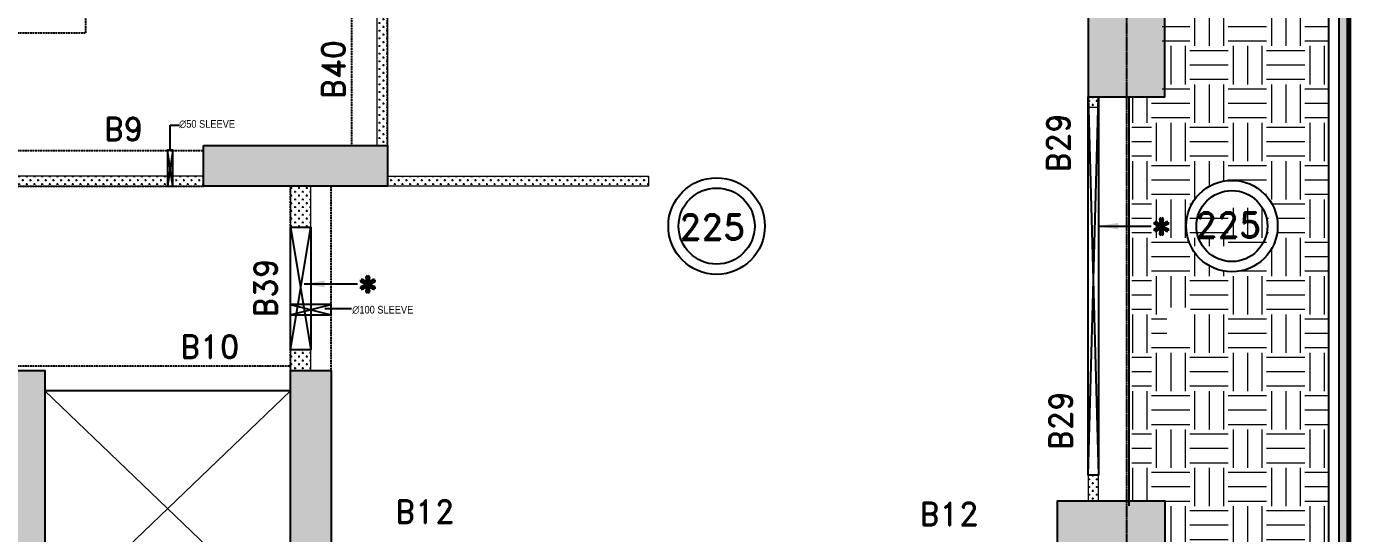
# Model space of a CAD drawing. Header units: millimetres. Extents: x 2061841 to 105821645, y -77612 to 48520811.
# Drawn here: x 2452375 to 2465331, y 23405 to 28363 of the extents above; entities that cross this region are included whole.
import ezdxf

# ---------------------------------------------------------------- set-up
doc = ezdxf.new("R2010")
doc.units = ezdxf.units.MM
doc.header["$LTSCALE"] = 10
doc.header["$MEASUREMENT"] = 0
doc.linetypes.add('$0$HIDDEN', pattern=[0.375, 0.25, -0.125])
doc.linetypes.add('CENTER', pattern=[2, 1.25, -0.25, 0.25, -0.25])
for name, color, linetype in [('A-Comments', 30, 'Continuous'), ('A-Grid-Tower', 8, 'CENTER'), ('A-HATCH', 8, 'Continuous'), ('BEAM NO', 2, 'Continuous'), ('S-OPENING', 6, 'Continuous'), ('SLEEVE 150 NEW', 51, 'Continuous'), ('VIN_BEAM', 4, 'Continuous'), ('VIN_COLUMN', 1, 'Continuous'), ('VIN_SLAB THK', 2, 'Continuous')]:
    doc.layers.add(name, color=color, linetype=linetype)
for name, color, linetype, lineweight in [('s-opening text', 4, 'Continuous', 9), ('vin nonstrwall', 3, 'Continuous', 9), ('VIN SUNK HATCH', 8, 'Continuous', 0), ('VIN_COLUMN HATCH', 33, 'Continuous', 20), ('VIN_CUT OUT', 6, 'Continuous', 9)]:
    doc.layers.add(name, color=color, linetype=linetype, lineweight=lineweight)
doc.styles.add('200', font='romand.shx', dxfattribs={"width": 0.8, "height": 225})
doc.styles.add('KCP', font='', dxfattribs={"width": 0.9, "height": 200})
doc.styles.add('MAH', font='romand.shx', dxfattribs={"height": 210})
doc.styles.add('RT', font='romant.shx', dxfattribs={"height": 250})
doc.styles.add('ST', font='romand.shx', dxfattribs={"height": 4})
doc.styles.add('WD-50', font='ARIALN.TTF', dxfattribs={"height": 150})
doc.styles.get('KCP').set_extended_font_data('Bahnschrift')
doc.dimstyles.new('GR1', dxfattribs={"dimtxt": 225, "dimasz": 125, "dimexe": 125, "dimexo": 100, "dimgap": 50, "dimtad": 1, "dimdec": 0, "dimzin": 3, "dimdsep": 46, "dimtxsty": '200', "dimblk1": 'OBLIQUE', "dimblk2": 'OBLIQUE', "dimsah": 1, "dimcen": 0.0625, "dimdle": 125, "dimclrd": 3, "dimclre": 3, "dimclrt": 2, "dimadec": 0, "dimazin": 0, "dimtfac": 1, "dimtdec": 0, "dimtix": 1, "dimtmove": 0, "dimatfit": 3, "dimfxl": 1, "dimtolj": 1, "dimtzin": 0, "dimarcsym": 0})
doc.dimstyles.new('wd-50', dxfattribs={"dimtxt": 90, "dimasz": 50, "dimexe": 35, "dimexo": 50, "dimgap": 25, "dimtad": 1, "dimrnd": 5, "dimzin": 12, "dimdsep": 46, "dimtxsty": 'WD-50', "dimblk": 'ARCHTICK', "dimblk2": 'ARCHTICK', "dimcen": 50, "dimdle": 35, "dimclrd": 5, "dimclre": 5, "dimclrt": 4, "dimadec": 0, "dimazin": 0, "dimtfac": 1, "dimtmove": 1, "dimatfit": 2, "dimfxl": 1, "dimtolj": 1, "dimtzin": 12, "dimlwd": -1, "dimlwe": -1, "dimarcsym": 0})
pattern_1 = [(0, (-24131.92, 22922.31), (37.5, 37.5), [18.75, -56.25]), (90, (-24122.545, 22912.936), (-37.5, 37.5), [18.75, -56.25])]

# ---------------------------------------------------------------- blocks, each defined once
blk = doc.blocks.new('_Oblique')
at = {"color": 0, "linetype": 'ByBlock', "lineweight": -2}
blk.add_line((-0.5, -0.5), (0.5, 0.5), dxfattribs=at)
blk = doc.blocks.new('_ArchTick')
at = {"color": 0, "linetype": 'ByBlock', "const_width": 0.15}
blk.add_lwpolyline([(-0.5, -0.5), (0.5, 0.5)], dxfattribs=at)

msp = doc.modelspace()

# ---------------------------------------------------------------- hatches: boundary and pattern name
at = {"layer": 'A-Comments'}
h = msp.add_hatch(dxfattribs=at)
h.set_pattern_fill('HONEY', color=81, scale=200)
h.set_pattern_definition([(0, (-2791199.454, -285881.068), (37.5, 21.650635095), [25, -50]), (120, (-2791199.454, -285881.068), (-37.5, 21.650635095), [25, -50]), (60, (-2791199.454, -285881.068), (8e-15, 43.30127019), [-50, 25])])
edge = h.paths.add_edge_path()
edge.add_line((2452650.5, 38975.2), (2452750.5, 38975.2))
edge.add_line((2452750.5, 38975.2), (2452750.5, 40275.2))
edge.add_arc((2453150.5, 40275.2), 400, 89.99999, 179.99991, ccw=False)
edge.add_line((2453150.5, 40675.2), (2464305.5, 40675.2))
edge.add_arc((2464305.5, 39775.2), 900, 0, 90, ccw=False)
edge.add_line((2465205.5, 39775.2), (2465205.5, 22925.2))
edge.add_line((2465205.5, 22925.2), (2465305.5, 22925.2))
edge.add_line((2465305.5, 22925.2), (2465305.5, 39775.2))
edge.add_arc((2464305.5, 39775.2), 1000, 0, 90)
edge.add_line((2464305.5, 40775.2), (2453150.5, 40775.2))
edge.add_arc((2453150.5, 40275.2), 500, 90, 179.99992)
edge.add_line((2452650.5, 40275.2), (2452650.5, 38975.2))
h = msp.add_hatch(dxfattribs=at)
h.set_pattern_fill('HONEY', color=81, scale=200)
h.set_pattern_definition([(0, (-2791199.454, -285881.068), (37.5, 21.650635095), [25, -50]), (120, (-2791199.454, -285881.068), (-37.5, 21.650635095), [25, -50]), (60, (-2791199.454, -285881.068), (8e-15, 43.30127019), [-50, 25])])
edge = h.paths.add_edge_path()
edge.add_line((2452650.5, 38975.2), (2452750.5, 38975.2))
edge.add_line((2452750.5, 38975.2), (2452750.5, 40275.2))
edge.add_arc((2453150.5, 40275.2), 400, 89.99999, 179.99991, ccw=False)
edge.add_line((2453150.5, 40675.2), (2464305.5, 40675.2))
edge.add_arc((2464305.5, 39775.2), 900, 0, 90, ccw=False)
edge.add_line((2465205.5, 39775.2), (2465205.5, 22925.2))
edge.add_line((2465205.5, 22925.2), (2465305.5, 22925.2))
edge.add_line((2465305.5, 22925.2), (2465305.5, 39775.2))
edge.add_arc((2464305.5, 39775.2), 1000, 0, 90)
edge.add_line((2464305.5, 40775.2), (2453150.5, 40775.2))
edge.add_arc((2453150.5, 40275.2), 500, 90, 179.99992)
edge.add_line((2452650.5, 40275.2), (2452650.5, 38975.2))
at = {"layer": 'vin nonstrwall'}
h = msp.add_hatch(dxfattribs=at)
h.set_pattern_fill('CROSS', color=256, scale=150)
h.set_pattern_definition(pattern_1)
h.paths.add_polyline_path([(2455905.5, 27200.3), (2455805.5, 27200.3), (2455805.5, 28760.3), (2455905.5, 28760.3)])
h = msp.add_hatch(dxfattribs=at)
h.set_pattern_fill('CROSS', color=256, scale=150)
h.set_pattern_definition([(0, (-24131.92, 26772.276), (37.5, 37.5), [18.75, -56.25]), (90, (-24122.545, 26762.9), (-37.5, 37.5), [18.75, -56.25])])
h.paths.add_polyline_path([(2462755.5, 27575.2), (2462855.5, 27575.2), (2462855.4, 27675.3), (2462755.4, 27675.3)])
h = msp.add_hatch(dxfattribs=at)
h.set_pattern_fill('CROSS', color=256, scale=150)
h.set_pattern_definition(pattern_1)
h.paths.add_polyline_path([(2454105.5, 26900.3), (2451530, 26900.3), (2451530, 26800.3), (2454105.5, 26800.3)])
h = msp.add_hatch(dxfattribs=at)
h.set_pattern_fill('CROSS', color=256, scale=150)
h.set_pattern_definition(pattern_1)
h.paths.add_polyline_path([(2458455.5, 26900.3), (2458455.5, 26800.3), (2455905.5, 26800.3), (2455905.5, 26900.3), (2458355.5, 26900.3)])
h = msp.add_hatch(dxfattribs=at)
h.set_pattern_fill('CROSS', color=256, scale=150)
h.set_pattern_definition(pattern_1)
h.paths.add_polyline_path([(2454955.5, 26400.3), (2455155.5, 26400.3), (2455155.5, 26800.3), (2454955.5, 26800.3)])
h = msp.add_hatch(dxfattribs=at)
h.set_pattern_fill('CROSS', color=256, scale=150)
h.set_pattern_definition(pattern_1)
h.paths.add_polyline_path([(2454955.5, 25000.3), (2455155.5, 25000.3), (2455155.5, 25200.3), (2454955.5, 25200.3)])
h = msp.add_hatch(dxfattribs=at)
h.set_pattern_fill('CROSS', color=256, scale=150)
h.set_pattern_definition(pattern_1)
h.paths.add_polyline_path([(2462755.5, 23725.3), (2462855.5, 23725.3), (2462855.4, 23975.3), (2462755.4, 23975.3)])
at = {"layer": 'VIN SUNK HATCH'}
h = msp.add_hatch(dxfattribs=at)
h.set_pattern_fill('EARTH', color=8, scale=1500, angle=180)
edge = h.paths.add_edge_path()
edge.add_line((2463564.5, 19875.3), (2463505.5, 19950.3))
edge.add_line((2463505.5, 19950.3), (2463480.5, 20175.3))
edge.add_line((2463480.5, 20175.3), (2463480.5, 20781.4))
edge.add_line((2463480.5, 20781.4), (2463480.5, 20950.3))
edge.add_line((2463480.5, 20950.3), (2463480.8, 20950.3))
edge.add_line((2463480.8, 20950.3), (2463480.6, 20952.8))
edge.add_line((2463480.6, 20952.8), (2463480.6, 21997))
edge.add_line((2463480.6, 21997), (2463505.5, 22600.3))
edge.add_line((2463505.5, 22600.3), (2463505.5, 22925.3))
edge.add_line((2463505.5, 23003.5), (2463505.5, 23602.8))
edge.add_line((2463505.5, 23602.8), (2463505.5, 23725.3))
edge.add_line((2463505.5, 23725.3), (2463480.5, 23725.3))
edge.add_line((2463480.5, 23725.3), (2463380.5, 23725.3))
edge.add_line((2463380.5, 23725.3), (2463183.4, 23725.3))
edge.add_line((2463183.4, 23725.3), (2463183.4, 27669.3))
edge.add_line((2463183.4, 27669.3), (2463480.5, 27669.3))
edge.add_line((2463480.5, 27669.3), (2463480.5, 27675.3))
edge.add_line((2463480.5, 27675.3), (2463480.5, 29495.8))
edge.add_line((2463480.5, 29495.8), (2463480.5, 29825.3))
edge.add_line((2463480.5, 29825.3), (2463480.5, 30300.3))
edge.add_line((2463480.5, 30300.3), (2463480.5, 30300.8))
edge.add_line((2463480.5, 30300.9), (2463480.5, 30500.3))
edge.add_line((2463480.6, 30500.3), (2463480.6, 30800.3))
edge.add_line((2463480.6, 30800.3), (2463480.6, 31397.3))
edge.add_line((2463480.6, 31397.3), (2463480.6, 32603.3))
edge.add_line((2463480.6, 32603.3), (2463480.6, 32900.3))
edge.add_line((2463480.6, 32900.3), (2463480.6, 33200.3))
edge.add_line((2463480.6, 33200.3), (2463480.6, 33650.3))
edge.add_line((2463480.6, 33650.3), (2463505.5, 33650.3))
edge.add_line((2463505.5, 33650.3), (2463505.5, 33375.3))
edge.add_line((2463505.5, 33375.3), (2463505.5, 33350.3))
edge.add_line((2463505.5, 33350.3), (2464205.5, 33350.3))
edge.add_line((2464205.5, 33350.3), (2464205.5, 33650.3))
edge.add_line((2464205.5, 33650.3), (2465105.5, 33650.3))
edge.add_line((2465105.5, 33650.3), (2465105.5, 19575.3))
edge.add_line((2465105.5, 19575.3), (2463880.5, 19575.3))
edge.add_line((2463880.5, 19575.3), (2463805.5, 19575.3))
edge.add_line((2463805.5, 19575.3), (2463805.5, 19872.6))
edge.add_line((2463805.5, 19872.6), (2463597.9, 19875.3))
edge = h.paths.add_edge_path(flags=16)
edge.add_line((2463805.5, 19872.6), (2463805.5, 19575.3))
edge.add_line((2463805.5, 19575.3), (2463805.5, 19875.3))
edge.add_line((2463805.5, 19875.3), (2463805.5, 19872.6))
edge = h.paths.add_edge_path()
edge.add_line((2463505.5, 19926.7), (2463805.5, 19924))
edge.add_line((2463805.5, 19924), (2463805.5, 19875.3))
edge.add_line((2463805.5, 19875.3), (2463505.5, 19875.3))
edge = h.paths.add_edge_path(flags=16)
edge.add_arc((2464161.3, 26411.3), 447.1, 180, 360)
edge.add_arc((2464161.3, 26411.3), 447.1, 0, 180)
h.paths.add_polyline_path([(2464503.5, 21838), (2464275, 21838), (2464275, 22095.2), (2464503.5, 22095.2)], flags=16)
h.paths.add_polyline_path([(2463755, 25358), (2463526.5, 25358), (2463526.5, 25615.1), (2463755, 25615.1)], flags=16)
h.paths.add_polyline_path([(2464404.4, 31859.6), (2464175.9, 31859.6), (2464175.9, 32116.7), (2464404.4, 32116.7)], flags=16)
h.paths.add_polyline_path([(2464518.9, 26214.8), (2463751, 26214.8), (2463751, 26589.8), (2464518.9, 26589.8)], flags=16)
edge = h.paths.add_edge_path(flags=0)
edge.add_arc((2464161.3, 26411.3), 347.1, 180, 360)
edge.add_arc((2464161.3, 26411.3), 347.1, 0, 180)
at = {"layer": 'VIN_COLUMN HATCH'}
h = msp.add_hatch(color=256, dxfattribs=at)
h.dxf.hatch_style = 1
h.paths.add_polyline_path([(2462755.5, 27675.3), (2463505.5, 27675.3), (2463505.5, 29825.3), (2462755.5, 29825.3), (2462755.5, 27675.3)])
h = msp.add_hatch(color=256, dxfattribs=at)
h.dxf.hatch_style = 1
h.paths.add_polyline_path([(2454105.5, 27200.3), (2455905.5, 27200.3), (2455905.5, 26800.3), (2454105.5, 26800.3)])
h = msp.add_hatch(color=256, dxfattribs=at)
h.dxf.hatch_style = 1
h.paths.add_polyline_path([(2455355.5, 25000.3), (2455355.5, 22100.3), (2452155.5, 22100.3), (2452155.5, 25000.3), (2452555.5, 25000.3), (2452555.5, 22500.3), (2454955.5, 22500.3), (2454955.5, 25000.3)])
h = msp.add_hatch(color=256, dxfattribs=at)
h.dxf.hatch_style = 1
h.paths.add_polyline_path([(2463505.5, 22925.3), (2462455.5, 22925.3), (2462455.5, 23725.3), (2463505.5, 23725.3)])

# ---------------------------------------------------------------- linework, layer by layer
at = {"layer": 'A-Comments', "color": 81, "elevation": -643584.3}
msp.add_lwpolyline([(2452650.5, 38975.3), (2452750.5, 38975.3), (2452750.5, 40275.3, -0.4142131), (2453150.5, 40675.3), (2464305.5, 40675.3, -0.4142136), (2465205.5, 39775.3), (2465205.5, 22925.3), (2465305.5, 22925.3), (2465305.5, 39775.3, 0.4142136), (2464305.5, 40775.3), (2453150.5, 40775.3, 0.4142131), (2452650.5, 40275.3)], format="xyb", close=True, dxfattribs=at)
msp.add_lwpolyline([(2452650.5, 38975.3), (2452750.5, 38975.3), (2452750.5, 40275.3, -0.4142131), (2453150.5, 40675.3), (2464305.5, 40675.3, -0.4142136), (2465205.5, 39775.3), (2465205.5, 22925.3), (2465305.5, 22925.3), (2465305.5, 39775.3, 0.4142136), (2464305.5, 40775.3), (2453150.5, 40775.3, 0.4142131), (2452650.5, 40275.3)], format="xyb", close=True, dxfattribs=at)
msp.add_lwpolyline([(2452650.5, 38975.3), (2452750.5, 38975.3), (2452750.5, 40275.3, -0.4142131), (2453150.5, 40675.3), (2464305.5, 40675.3, -0.4142136), (2465205.5, 39775.3), (2465205.5, 22925.3), (2465305.5, 22925.3), (2465305.5, 39775.3, 0.4142136), (2464305.5, 40775.3), (2453150.5, 40775.3, 0.4142131), (2452650.5, 40275.3)], format="xyb", close=True, dxfattribs=at)
msp.add_lwpolyline([(2452650.5, 38975.3), (2452750.5, 38975.3), (2452750.5, 40275.3, -0.4142131), (2453150.5, 40675.3), (2464305.5, 40675.3, -0.4142136), (2465205.5, 39775.3), (2465205.5, 22925.3), (2465305.5, 22925.3), (2465305.5, 39775.3, 0.4142136), (2464305.5, 40775.3), (2453150.5, 40775.3, 0.4142131), (2452650.5, 40275.3)], format="xyb", close=True, dxfattribs=at)
at = {"layer": 'A-Grid-Tower'}
msp.add_line((2463130.5, 42217.8, -643584.3), (2463130.5, 675.2, -643584.3), dxfattribs=at)
at = {"layer": 'A-HATCH', "color": 7, "const_width": 50, "elevation": -643584.3}
msp.add_lwpolyline([(2436455.5, 39775.3), (2436455.5, 1675.3, 0.4142178), (2437455.5, 675.3), (2446005.5, 675.3, 0.4142131), (2446505.5, 1175.3), (2446505.5, 7175.3), (2447980.5, 7175.3), (2447980.5, 8525.3), (2449180.5, 8525.3), (2449180.5, 4825.3), (2452580.5, 4825.3), (2452580.5, 8525.3), (2453780.5, 8525.3), (2453780.5, 7175.3), (2455255.5, 7175.3), (2455255.5, 1175.3, 0.4142131), (2455755.5, 675.3), (2464305.5, 675.3, 0.4142136), (2465305.5, 1675.3), (2465305.5, 39775.3, 0.4142136)], format="xyb", dxfattribs=at)
at = {"layer": 'S-OPENING'}
for p, q in [((2462755.5, 23975.3, -643584.3), (2462855.5, 27675.3, -643584.3)), ((2462755.5, 27675.3, -643584.3), (2462855.5, 23975.3, -643584.3)), ((2454955.5, 25200.3, -643584.3), (2455155.5, 26400.3, -643584.3)), ((2454955.5, 26400.3, -643584.3), (2455155.5, 25200.3, -643584.3))]:
    msp.add_line(p, q, dxfattribs=at)
at = {"layer": 'S-OPENING', "elevation": -643584.3}
for points in [[(2462755.5, 27675.3), (2462855.5, 27675.3), (2462855.5, 23975.3), (2462755.5, 23975.3)], [(2454955.5, 26400.3), (2455155.5, 26400.3), (2455155.5, 25200.3), (2454955.5, 25200.3)]]:
    msp.add_lwpolyline(points, close=True, dxfattribs=at)
at = {"layer": 'SLEEVE 150 NEW'}
for p, q in [((2453804.7, 26801.2, -643584.3), (2453754.7, 27153, -643584.3)), ((2453804.7, 27153, -643584.3), (2453754.7, 26801.2, -643584.3)), ((2454954.6, 25543.1, -643584.3), (2455354.6, 25643.1, -643584.3)), ((2454954.6, 25643.1, -643584.3), (2455354.6, 25543.1, -643584.3))]:
    msp.add_line(p, q, dxfattribs=at)
at = {"layer": 'SLEEVE 150 NEW', "elevation": -643584.3}
for points in [[(2453754.7, 26801.2), (2453804.7, 26801.2), (2453804.7, 27153), (2453754.7, 27153)], [(2454954.6, 25643.1), (2454954.6, 25543.1), (2455354.6, 25543.1), (2455354.6, 25643.1)]]:
    msp.add_lwpolyline(points, close=True, dxfattribs=at)
at = {"layer": 'vin nonstrwall', "elevation": -643584.3}
for points in [[(2455905.5, 27200.3), (2455805.5, 27200.3), (2455805.5, 28760.3), (2455905.5, 28760.3)], [(2462755.5, 27575.2), (2462855.5, 27575.2), (2462855.5, 27675.3), (2462755.5, 27675.3)], [(2454105.5, 26900.3), (2451530, 26900.4), (2451530, 26800.4), (2454105.5, 26800.3)], [(2454955.5, 26400.3), (2455155.5, 26400.3), (2455155.5, 26800.3), (2454955.5, 26800.3)], [(2454955.5, 25000.3), (2455155.5, 25000.3), (2455155.5, 25200.3), (2454955.5, 25200.3)], [(2462755.5, 23725.3), (2462855.5, 23725.3), (2462855.5, 23975.3), (2462755.5, 23975.3)]]:
    msp.add_lwpolyline(points, close=True, dxfattribs=at)
msp.add_lwpolyline([(2458455.5, 26900.3), (2458455.5, 26800.3), (2455905.5, 26800.3), (2455905.5, 26900.3), (2458455.5, 26900.3)], dxfattribs=at)
at = {"layer": 'VIN_BEAM', "linetype": '$0$HIDDEN'}
for p, q in [((2452955.5, 28300.3, -643584.3), (2452955.5, 29725.3, -643584.3)), ((2455555.5, 27200.3, -643584.3), (2455555.5, 28764.9, -643584.3)), ((2455905.5, 27200.3, -643584.3), (2455905.5, 28764.9, -643584.3)), ((2451630.5, 28300.3, -643584.3), (2452955.5, 28300.3, -643584.3)), ((2451630.5, 27150.3, -643584.3), (2454110.9, 27150.3, -643584.3)), ((2455900.6, 27152.2, -643584.3), (2455900.6, 27152.2, -643584.3)), ((2447655.5, 26800.3, -643584.3), (2454105.2, 26800.3, -643584.3)), ((2454955.4, 24950.3, -643584.3), (2454955.4, 26802.2, -643584.3)), ((2455355.5, 25000.3, -643584.3), (2455355.5, 26802.2, -643584.3)), ((2454955.5, 25040.3, -643584.3), (2446805.6, 25040.3, -643584.3))]:
    msp.add_line(p, q, dxfattribs=at)
at = {"layer": 'VIN_BEAM'}
for p, q in [((2463155.4, 23675.3, -643584.3), (2463155.4, 27675.3, -643584.3)), ((2454955.5, 24800.3, -643584.3), (2452555.5, 24800.3, -643584.3))]:
    msp.add_line(p, q, dxfattribs=at)
at = {"layer": 'VIN_BEAM', "elevation": -643584.3}
for points in [[(2452650.5, 38975.3), (2452650.5, 40275.3, -0.4142136), (2453150.5, 40775.3), (2464305.5, 40775.3, -0.4142136), (2465305.5, 39775.3), (2465305.5, 19575.3)], [(2452850.5, 38975.3), (2452850.5, 40275.3, -0.4142136), (2453150.5, 40575.3), (2464305.5, 40575.3, -0.4142136), (2465105.5, 39775.3), (2465105.5, 19575.3)]]:
    msp.add_lwpolyline(points, format="xyb", dxfattribs=at)
at = {"layer": 'VIN_COLUMN', "ltscale": 125, "elevation": -643584.3}
for points in [[(2462755.5, 27675.3), (2463505.5, 27675.3), (2463505.5, 29825.3), (2462755.5, 29825.3)], [(2454105.5, 27200.3), (2455905.5, 27200.3), (2455905.5, 26800.3), (2454105.5, 26800.3)], [(2455355.5, 25000.3), (2455355.5, 22100.3), (2452155.5, 22100.3), (2452155.5, 25000.3), (2452555.5, 25000.3), (2452555.5, 22500.3), (2454955.5, 22500.3), (2454955.5, 25000.3)], [(2463505.5, 22925.3), (2462455.5, 22925.3), (2462455.5, 23725.3), (2463505.5, 23725.3)]]:
    msp.add_lwpolyline(points, close=True, dxfattribs=at)
at = {"layer": 'VIN_CUT OUT'}
for p, q in [((2452555.5, 22500.3, -643584.3), (2454955.5, 24800.3, -643584.3)), ((2454826.4, 22624, -643584.3), (2452555.5, 24800.3, -643584.3))]:
    msp.add_line(p, q, dxfattribs=at)
at = {"layer": 'VIN_SLAB THK', "color": 2, "linetype": 'Continuous', "ltscale": 0.25}
for centre, radius in [((2459123.1, 26411.3, -643584.3), 472.1), ((2464161.3, 26411.3, -643584.3), 447.1), ((2459123.1, 26411.3, -643584.3), 372.1), ((2464161.3, 26411.3, -643584.3), 347.1)]:
    msp.add_circle(centre, radius, dxfattribs=at)

# ---------------------------------------------------------------- texts
at = {"layer": 'BEAM NO', "color": 4, "style": 'MAH'}
for s, p in [('B40', (2455488, 27654.3, -643196.1)), ('B29', (2462576.8, 26936.2, -643584.3)), ('B39', (2454824.8, 25516.5, -643196.1)), ('B29', (2462599.5, 24219, -643584.3))]:
    msp.add_text(s, height=225, rotation=90, dxfattribs=at).set_placement(p)
for s, p in [('B9', (2453132, 27248.6, -643584.3)), ('B10', (2453879.1, 25119.7, -643584.3)), ('B12', (2455981.5, 23506.5, -643584.3)), ('B12', (2461107.6, 23483.5, -643584.3))]:
    msp.add_text(s, height=225, dxfattribs=at).set_placement(p)
at = {"layer": 's-opening text', "style": 'RT', "text_generation_flag": 4}
for p in [(2463574.7, 26192.2, -643584.3), (2455815, 25627.3, -643584.3)]:
    msp.add_text('*', height=300, rotation=180, dxfattribs=at).set_placement(p)
at = {"layer": 'SLEEVE 150 NEW', "style": 'KCP', "width": 0.9}
for s, p in [('∅50 SLEEVE', (2453867.2, 27372.7, -643584.3)), ('∅100 SLEEVE', (2455559.9, 25556.1, -644913.7))]:
    msp.add_text(s, height=75, dxfattribs=at).set_placement(p)
at = {"layer": 'VIN_SLAB THK', "color": 2, "linetype": 'Continuous', "ltscale": 0.25, "style": 'ST'}
for p in [(2458758.7, 26277.3, -643584.3), (2463802.7, 26296.7, -643584.3)]:
    msp.add_text('225', height=250, dxfattribs=at).set_placement(p)

# ---------------------------------------------------------------- leaders
at = {"layer": 's-opening text'}
for points in [[(2462850.6, 26410.5, -643584.3), (2463372.5, 26410.5, -643584.3)], [(2455090.9, 25845.5, -643584.3), (2455612.8, 25845.5, -643584.3)]]:
    msp.add_leader(points, dimstyle='GR1', override={"dimasz": 200, "dimtad": 0, "dimfxl": 125}, dxfattribs=at)
at = {"layer": 'SLEEVE 150 NEW'}
for points in [[(2453779.7, 27153, -643584.3), (2453779.7, 27397.4, -643584.3), (2453867.2, 27397.4, -643584.3)], [(2455293, 25605.8, -643584.3), (2455553.9, 25605.8, -643584.3)]]:
    msp.add_leader(points, dimstyle='wd-50', override={"dimtxt": 200, "dimtad": 0, "dimdec": 0, "dimtxsty": 'KCP', "dimclrd": 256, "dimclre": 256, "dimclrt": 256, "dimtdec": 0, "dimarcsym": 1}, dxfattribs=at)

doc.saveas('drawing.dxf')
